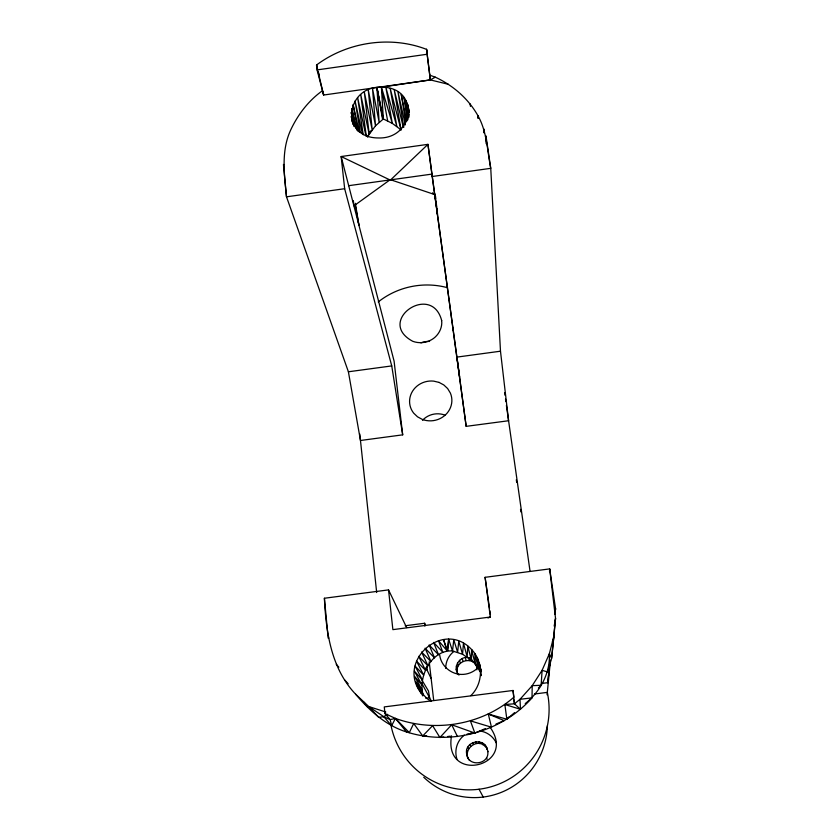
<?xml version="1.0" encoding="UTF-8"?>
<svg xmlns="http://www.w3.org/2000/svg" width="839" height="839" viewBox="0 0 839 839"><rect width="100%" height="100%" fill="white"/><g stroke="black" fill="none" stroke-linecap="round" stroke-linejoin="round"><path stroke-width="1.26" d="M479.163 667.068L471.424 660.188L471.591 649.533C443.737 619.224 395.83 661.027 421.168 693.119M406.653 627.582L388.53 589.89L324.399 598.249C326.035 632.187 331.153 668.473 355.621 694.199C369.37 710.549 385.699 725.431 406.485 731.944C450.239 745.85 501.512 732.395 532.01 697.859L532.22 685.662L542.088 670.33L549.356 653.717L553.876 636.266L555.544 618.437L549.692 568.894L485.089 577.316L490.333 617.032L487.931 617.997M487.742 751.031C490.049 764.749 467.743 767.591 466.589 753.705C464.376 741.026 484.69 736.915 487.354 749.542L484.921 744.98M476.877 669.837L476.363 664.478M469.557 760.47C461.24 750.695 477.024 736.883 485.498 746.773M458.964 675.07C451.235 667.529 460.915 653.591 470.616 658.384M476.741 666.26C472.315 655.888 455.346 660.88 457.171 671.976L456.227 669.228M538.355 688.032L541.145 685.285L542.088 670.33L547.699 671.976L551.611 658.332L553.876 636.266L551.611 658.332L549.356 653.717C550.363 673.14 540.148 691.672 525.235 703.606M549.514 571.506L549.692 568.894L555.544 608.674L555.04 613.823M447.827 650.445L448.655 639.287L452.515 650.959L462.572 654.284L471.424 660.188L467.774 646.082L467.197 656.947L463.453 643.272L462.572 654.284L458.755 641.174L457.633 652.27L453.784 639.832L452.515 650.959C431.812 649.47 417.895 676.433 423.076 694.702L417.371 686.354L422.835 695.93M541.438 683.481L547.804 682.673L549.535 664.614M547.08 694.786L550.478 660.178M547.804 682.673L549.702 664.498M554.999 613.865L555.544 608.674L554.904 608.757M448.655 639.287L447.355 650.466L443.506 639.549L446.883 650.561L438.451 640.608L442.803 652.207L433.616 642.433L438.514 654.724L429.128 644.992L434.55 657.881L425.069 648.211L431.015 661.593L421.556 652.029L427.974 665.778L418.682 656.339L425.509 670.319L416.501 661.048L423.664 675.122L415.074 666.04L422.478 680.072L414.435 671.19L421.975 685.064L414.613 676.381L422.174 689.973L415.599 681.478L423.076 694.702M554.957 613.697L555.544 608.674M403.349 127.339L394.246 89.846L401.042 129.867L392.327 123.396L383.35 118.96L381.409 87.162C420.287 87.109 414.487 139.19 378.42 137.963C339.627 137.89 345.49 86.008 381.409 87.162L430.355 79.915L435.273 77.167C453.008 85.347 468.33 98.645 477.957 115.73C487.071 131.807 487.207 150.642 490.752 168.335L500.484 351.205L508.591 420.748L466.169 426.348L456.919 357.099L500.484 351.205M554.18 626.072L554.631 623.524M555.093 620.975L555.544 618.437L552.859 644.74L552.502 641.132M451.508 735.834C443.233 784.57 518.565 766.668 489.777 726.794M367.681 137.114L370.775 130.8M367.734 136.61L369.863 131.912M391.656 725.683L395.442 718.425C435.032 732.804 482.058 724.99 513.919 697.157L513.017 690.476L384.272 706.91L384.975 713.59L390.145 719.631L391.656 725.683L383.738 716.663L368.741 706.543L355.621 694.199M369.223 134.334L375.526 125.766L383.35 118.96L376.91 87.487L379.113 122.022L372.495 88.42L375.526 125.766L368.258 89.941L372.201 129.909L364.315 92.017L369.223 134.334L360.739 94.587L366.318 136.421M485.393 728.577L474.843 733.066L470.406 720.858L491.476 727.214L488.298 714.041L506.84 719.201L508.549 717.23M470.805 695.657C483.358 683.691 483.725 661.929 471.591 649.533L475.147 663.943L480.757 672.605L479.247 662.873L481.156 671.294M384.975 713.59L395.442 718.425L409.317 732.636L413.69 723.522L422.73 735.939L432.609 725.662L439.909 737.502L451.686 724.76L474.843 733.066L467.082 734.052M541.145 685.285L532.22 685.662L520.002 699.307L514.454 703.806L504.858 704.498L506.84 719.201L508.696 717.366M385.804 712.007L368.741 706.543L367.839 707.413L364 702.253M506.84 719.201L514.58 712.636M322.124 90.958C308.668 100.628 298.275 114.146 291.143 129.028C280.813 150.338 284.274 174.197 286.498 196.819L348.395 371.782L360.476 440.485L402.689 434.843L394.089 361.127L341.148 156.526L427.953 144.35L466.169 426.348M368.741 706.543L378.662 717.397L383.738 716.663L387.555 714.346M495.954 724.088L504.166 720.596L488.298 714.041M317.058 69.91L427.198 54.241L426.548 49.354C390.46 35.437 347.419 41.887 316.534 65.012L317.058 69.91L323.602 95.038L430.355 79.915L448.425 84.309M284.022 164.475L283.456 164.549L286.498 196.819L344.661 188.712L391.74 365.919L402.689 434.843M485.435 136.233L486.012 136.149L490.752 168.335L432.2 176.505L459.636 376.963M348.688 185.681L432.022 174.093M348.395 371.782L391.74 365.919M328.794 638.007L328.154 638.091L324.399 598.249M490.333 617.032L392.883 629.638L388.53 589.89M405.227 625.758L424.691 623.251L424.995 625.831M425.803 698.247L429.599 697.765L428.477 691L421.828 679.915M534.391 694.021L547.311 692.374A80.492 79.841 -87 0 1 485.529 788.146A80.492 79.841 -87 0 1 390.984 725.316M439.909 737.502L443.789 737.009M447.669 736.516L450.26 736.181M532.01 697.859L520.002 699.307L520.474 709.291L504.858 704.498M422.73 735.939L426.642 735.73M470.931 733.286L474.843 733.066L470.91 733.045M435.273 77.167L429.704 75.143L430.355 79.915L426.548 49.354L430.355 79.915M383.738 716.663L390.145 719.631L395.442 718.425L406.485 731.944M431.246 701.394L426.915 698.509L419.899 690.896L421.084 692.951M432.725 193.169L434.822 194.606L390.733 179.798L427.953 144.35L432.2 176.505M513.929 699.936L514.454 703.806L520.474 709.291M468.697 657.493L471.424 660.188M344.724 679.989L348.175 683.775M336.271 664.289L338.851 667.204M421.713 683.156L431.414 701.131M479.048 789.237L483.222 797.05M451.686 724.76L457.465 736.537M467.522 756.967L468.33 758.613M466.589 753.705L467.417 755.394M425.897 667.624L431.152 678.552M466.704 750.318L467.522 752.048M467.837 747.14L468.634 748.902M469.871 744.466L470.648 746.27M472.63 742.578L473.364 744.403M475.818 741.634L476.521 743.48M479.142 741.749L479.803 743.585M486.526 757.627L487.081 759.264M456.343 665.967L457.276 668.756M482.278 742.893L482.897 744.728M481.313 675.395L480.569 673.151L481.146 675.657M457.454 662.894L458.388 665.726M459.468 660.314L460.359 663.177M462.174 658.479L463.034 661.363M486.798 747.78L487.973 751.692M465.309 657.556L466.127 660.461M468.571 657.65L469.347 660.555M401.042 129.867L390.177 88.357L396.826 126.437L385.867 87.445L392.327 123.396L381.409 87.162L387.649 120.816M317.52 68.798L316.534 65.012L317.425 68.767M318.18 71.325L319.156 75.111M471.885 659.706L472.378 661.635M352.086 120.313L352.999 124.057L351.289 116.443L352.967 124.12M318.012 71.263L323.602 95.038L323.225 91.451M354.142 126.5L351.195 112.468L354.436 126.521M480.757 672.605L477.412 658.028L478.282 668.117L474.832 653.55L475.147 663.943M356.743 130.055L351.814 108.504L355.642 127.717M359.323 132.111L353.114 104.644L358.001 131.293M405.373 124.854L397.969 91.891L403.821 127.276M362.333 133.621L355.065 100.984L360.204 131.702M365.835 135.205L357.634 97.597L363.214 134.712M406.81 121.204L401.252 94.45L405.761 122.326M408.142 119.023L404.02 97.45L407.628 120.155M382.941 118.991L376.91 87.487L382.532 119.075M355.379 206.121L358.935 225.23L355.358 203.29M408.908 116.254L406.202 100.816L408.813 117.481M470.039 103.805L470.459 106.375M408.981 112.237L407.733 104.487L408.939 112.237M408.593 108.357L408.971 110.926M485.089 577.316L489.515 608.212M489.892 610.782L490.437 614.651M504.596 392.694L504.963 395.242M505.508 399.07L505.865 401.619M506.41 405.447L530.049 571.286M516.321 479.803L516.677 482.373M520.526 509.357L520.893 511.926M434.78 193.872L437.518 214.344L436.951 209.184M408.74 112.332L409.075 114.859M453.008 327.65L453.375 330.503M478.261 118.33L477.957 115.73L478.125 118.341M429.201 661.835L433.7 700.345M435.525 196.284L435.808 198.864M436.238 202.734L436.668 206.604M353.345 200.699L353.922 205.859L389.894 179.913L341.148 156.526L344.661 188.712M359.784 434.015L376.68 592.533M513.017 690.476L514.454 703.806M483.946 132.667L483.642 128.745L483.883 132.646M486.012 136.149L486.4 143.888M486.232 140.061L486.463 143.962M424.691 623.251L424.828 625.852M426.841 666.093L427.03 669.983M457.035 759.473A21.688 21.311 84.9 0 1 464.313 735.142M480.023 730.989A21.688 21.311 84.9 0 1 496.426 743.197M445.719 668.379A20.933 20.86 -40.1 0 1 454.035 651.347M478.209 667.445A22.496 22.349 -26.8 0 1 458.839 674.231C451.025 673.035 444.198 667.75 441.125 660.461A22.496 22.349 -26.8 0 1 439.678 654.808M547.385 725.714A74.084 73.276 87.6 0 1 502.121 792.026A74.084 73.276 87.6 0 1 423.737 777.25M378.232 301.956A73.528 68.148 -11.5 0 1 447.554 287.725M422.51 420.276A19.811 18.71 -11.7 0 1 444.922 415.127M420.895 342.878A19.465 18.07 -11.3 0 1 429.578 341.431M441.681 320.561C442.457 327.535 439.038 334.373 433.469 338.495A20.807 19.14 -11.4 0 1 412.778 341.305C375.19 321.232 431.582 281.873 441.681 320.561M439.049 382.406L433.753 381.137A21.206 19.874 -11.7 0 0 412.578 391.131A21.206 19.874 -11.7 0 0 413.711 413.176L417.549 416.836L422.3 419.406A21.206 19.874 -11.7 0 0 445.478 414.854A21.206 19.874 -11.7 0 0 450.344 393.009L447.638 388.551L443.779 384.933L439.049 382.406M434.822 194.606L432.599 193.285L434.822 194.606M481.146 671.462L480.317 667.959L481.114 671.494"/></g></svg>
